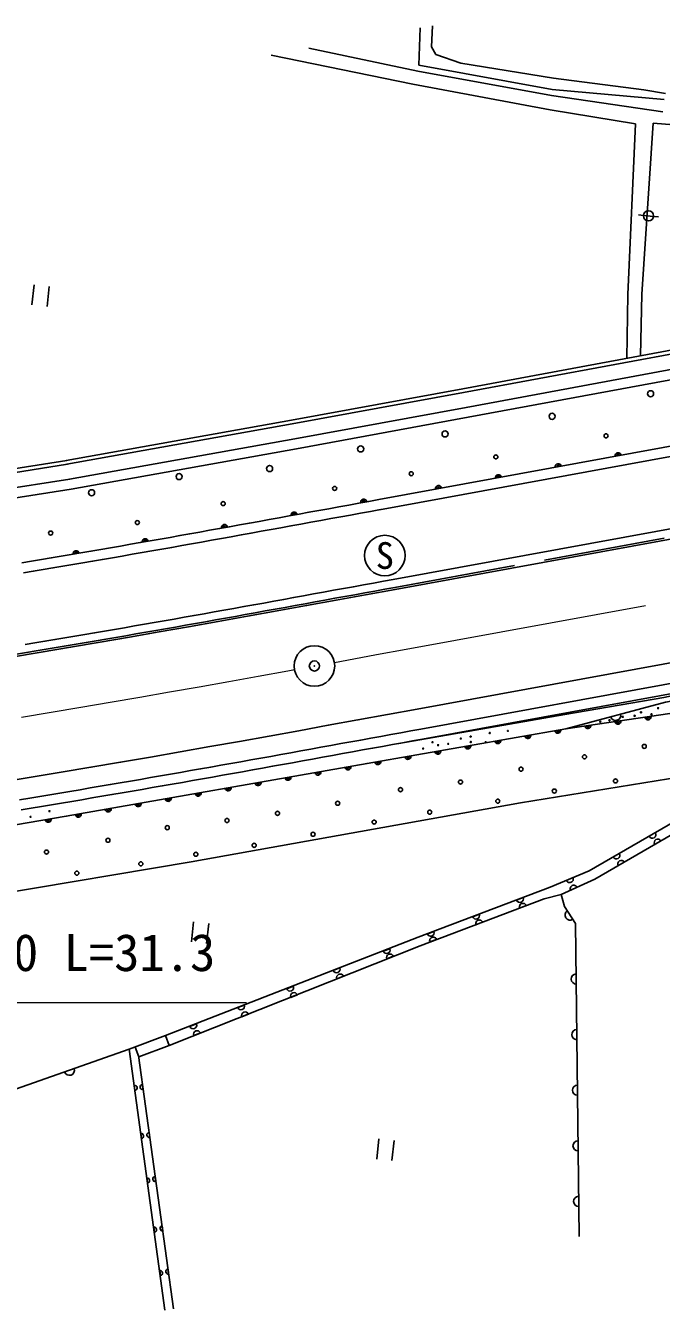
# Model space of a CAD drawing. Units: millimetres, scale not verified. Extents: x 40000 to 680000, y 20000 to 380000.
# Drawn here: x 363450 to 394791, y 244515 to 307832 of the extents above; entities that cross this region are included whole.
import ezdxf
from ezdxf.enums import TextEntityAlignment as Align

# ---------------------------------------------------------------- set-up
doc = ezdxf.new("R2010")
doc.units = ezdxf.units.MM
doc.header["$LTSCALE"] = 1000
doc.header["$PDMODE"] = 32
doc.header["$PDSIZE"] = 500
doc.linetypes.add('CHAIN', pattern=[18.5, 12, -1.5, 3.5, -1.5])
doc.linetypes.add('DASHED', pattern=[7.5, 6, -1.5])
for name, color, linetype, lineweight in [('M-BGD', 7, 'Continuous', 25), ('M-BGD-EXST', 7, 'Continuous', 25), ('M-BMK', 2, 'CHAIN', 13), ('M-BMK-SRVR', 3, 'Continuous', 25), ('M-STR-HTXT', 7, 'Continuous', 13), ('M-STR-STRC', 7, 'Continuous', 25)]:
    doc.layers.add(name, color=color, linetype=linetype, lineweight=lineweight)
doc.layers.add('M-OTRS', color=6, linetype='Continuous')
doc.styles.add('ＭＳ ゴシック', font='')
doc.styles.get('ＭＳ ゴシック').set_extended_font_data('MS Gothic')

msp = doc.modelspace()

# ---------------------------------------------------------------- linework, layer by layer
at = {"layer": 'M-BGD'}
for p, q in [((382897, 307721), (382836, 305885)), ((383459, 306788), (383505, 307832)), ((377405, 306717), (382782, 305590)), ((383671, 306415), (383459, 306788)), ((382545, 304947), (375548, 306378)), ((384898, 305985), (383671, 306415)), ((389477, 305239), (384898, 305985)), ((393936, 304668), (389477, 305239)), ((382545, 304947), (389305, 303686)), ((395003, 304490), (393936, 304668)), ((389305, 303686), (393514, 302987)), ((393514, 302987), (393139, 294587)), ((394384, 303032), (393823, 294605)), ((405472, 302132), (394384, 303032)), ((393909, 298480), (393660, 298503)), ((393910, 298484), (394407, 298432)), ((394407, 298435), (394656, 298412)), ((380858, 284475), (454489, 297938)), ((453162, 297187), (380901, 283975)), ((393139, 294587), (393091, 291436)), ((393823, 294605), (393761, 291561)), ((381577, 280541), (453791, 293744)), ((385004, 289935), (404668, 293587)), ((385039, 289748), (404703, 293400)), ((385174, 289020), (404838, 292672)), ((486563, 292112), (382926, 273163)), ((385265, 288529), (404929, 292181)), ((383016, 272671), (486653, 291620)), ((376554, 288390), (385008, 289935)), ((376588, 288203), (385042, 289749)), ((376721, 287475), (385176, 289021)), ((365447, 286400), (376559, 288391)), ((365480, 286213), (376593, 288204)), ((376811, 286983), (385265, 288529)), ((365611, 285484), (376723, 287475)), ((365699, 284992), (376811, 286983)), ((353050, 284439), (365475, 286405)), ((353080, 284251), (365505, 286217)), ((348784, 282316), (365699, 284992)), ((353195, 283521), (365621, 285486)), ((381844, 272457), (381840, 272456)), ((387844, 269529), (395747, 270816)), ((371614, 266617), (387844, 269529)), ((353195, 263522), (371614, 266617)), ((391507, 265759), (389853, 265002)), ((387979, 264860), (387652, 264736)), ((385818, 264036), (385491, 263912)), ((387806, 264338), (388134, 264462)), ((385652, 263518), (385980, 263642)), ((383580, 263186), (383252, 263062)), ((383379, 262672), (383706, 262796)), ((381411, 262338), (381084, 262212)), ((381249, 261835), (381574, 261964)), ((378936, 261393), (378609, 261266)), ((378795, 260851), (379121, 260980)), ((376650, 260491), (376323, 260364)), ((376522, 259934), (376848, 260063)), ((374230, 259563), (373904, 259436)), ((374111, 258982), (374437, 259111)), ((371872, 258629), (371546, 258502)), ((370344, 258055), (368552, 257383)), ((370348, 258057), (370529, 257574)), ((371738, 258058), (372064, 258187)), ((370319, 244515), (368552, 257383)), ((368847, 257493), (369028, 257011)), ((369005, 257074), (370746, 244587)), ((370525, 257573), (369028, 257011)), ((368802, 255601), (368836, 255354)), ((369235, 255395), (369201, 255643)), ((369568, 253034), (369534, 253282)), ((369122, 253231), (369156, 252984)), ((369422, 251038), (369456, 250791)), ((369861, 250862), (369826, 251110)), ((369767, 248609), (369801, 248361)), ((370216, 248432), (370182, 248679)), ((370058, 246474), (370092, 246226)), ((370496, 246297), (370461, 246545))]:
    msp.add_line(p, q, dxfattribs=at)
at = {"layer": 'M-BGD', "linetype": 'DASHED'}
msp.add_line((381649, 280147), (453863, 293351), dxfattribs=at)
at = {"layer": 'M-BGD'}
for points in [[(394932, 304189), (389414, 304690), (382836, 305885)], [(394872, 303592), (389372, 304393), (382782, 305590)], [(363254, 281355), (363740, 281436), (364227, 281517), (364714, 281599), (365201, 281682), (365688, 281764), (366175, 281848), (366663, 281931), (367150, 282015), (367638, 282100), (368126, 282184), (368613, 282270), (369101, 282355), (369589, 282441), (370078, 282527), (370566, 282613), (371055, 282700), (371543, 282787), (372032, 282874), (372521, 282962), (373010, 283049), (373499, 283137), (373989, 283225), (374478, 283314), (374968, 283402), (375458, 283491), (375948, 283580), (376438, 283669), (376929, 283758), (377419, 283847), (377910, 283937), (378401, 284026), (378892, 284116), (379383, 284206), (379874, 284296), (380366, 284386), (380858, 284475)], [(363336, 280861), (363823, 280942), (364310, 281024), (364797, 281106), (365285, 281189), (365772, 281271), (366260, 281355), (366747, 281438), (367235, 281523), (367723, 281607), (368211, 281692), (368699, 281777), (369188, 281862), (369676, 281948), (370165, 282034), (370653, 282121), (371142, 282208), (371631, 282295), (372120, 282382), (372609, 282469), (373099, 282557), (373588, 282645), (374078, 282733), (374567, 282822), (375057, 282910), (375547, 282999), (376037, 283088), (376528, 283177), (377018, 283266), (377509, 283356), (377999, 283445), (378490, 283535), (378982, 283624), (379473, 283714), (379964, 283804), (380456, 283894), (380948, 283984)], [(363419, 277327), (363909, 277409), (364400, 277490), (364890, 277572), (365380, 277655), (365870, 277738), (366360, 277821), (366851, 277905), (367341, 277989), (367831, 278074), (368321, 278158), (368812, 278244), (369302, 278329), (369792, 278415), (370283, 278501), (370773, 278588), (371264, 278675), (371754, 278762), (372245, 278849), (372736, 278936), (373226, 279024), (373717, 279112), (374208, 279200), (374699, 279289), (375190, 279377), (375680, 279466), (376171, 279555), (376663, 279644), (377154, 279733), (377645, 279823), (378136, 279912), (378627, 280002), (379119, 280091), (379610, 280181), (380102, 280271), (380594, 280361), (381085, 280451), (381577, 280541)], [(350595, 266370), (360429, 268021), (365452, 268867), (380283, 271469), (390084, 273180), (395215, 273926), (403595, 275459)], [(398517, 275505), (394911, 274715), (390026, 273887), (381844, 272457)], [(401946, 275728), (394995, 274495), (390084, 273180)], [(363150, 269683), (363648, 269764), (364145, 269846), (364642, 269928), (365139, 270010), (365635, 270093), (366132, 270176), (366628, 270260), (367124, 270344), (367621, 270428), (368116, 270513), (368612, 270598), (369108, 270683), (369603, 270769), (370098, 270855), (370593, 270941), (371088, 271028), (371583, 271115), (372078, 271202), (372572, 271290), (373066, 271377), (373561, 271465), (374055, 271553), (374549, 271642), (375042, 271730), (375536, 271819), (376029, 271908), (376523, 271997), (377016, 272086), (377509, 272175), (378002, 272265), (378495, 272354), (378988, 272444), (379481, 272534), (379973, 272624), (380465, 272713), (380958, 272803), (381450, 272893), (381942, 272983), (382434, 273073), (382926, 273163)], [(363230, 269190), (363728, 269271), (364226, 269352), (364723, 269434), (365221, 269517), (365718, 269600), (366215, 269683), (366712, 269767), (367208, 269851), (367705, 269935), (368201, 270020), (368697, 270105), (369193, 270190), (369688, 270276), (370184, 270362), (370679, 270449), (371175, 270535), (371670, 270622), (372165, 270710), (372659, 270797), (373154, 270885), (373648, 270973), (374143, 271061), (374637, 271149), (375131, 271238), (375625, 271327), (376118, 271416), (376612, 271505), (377105, 271594), (377598, 271683), (378092, 271773), (378585, 271862), (379077, 271952), (379570, 272042), (380063, 272132), (380555, 272221), (381048, 272311), (381540, 272401), (382032, 272491), (382524, 272581), (383016, 272671)], [(399983, 270384), (397725, 269370), (391507, 265759)], [(370344, 258055), (382804, 262900), (389316, 265369), (391236, 266172), (395873, 268847)], [(389853, 265002), (389012, 264799), (382902, 262486), (370529, 257574)], [(389853, 265002), (390009, 264413), (390567, 263583), (390735, 248160)], [(353892, 252337), (359707, 254277), (368552, 257383)]]:
    msp.add_lwpolyline(points, dxfattribs=at)
at = {"layer": 'M-BGD', "linetype": 'DASHED'}
msp.add_lwpolyline([(362994, 276852), (363485, 276933), (363975, 277014), (364465, 277096), (364956, 277178), (365446, 277261), (365937, 277344), (366427, 277427), (366918, 277511), (367409, 277595), (367899, 277679), (368390, 277764), (368880, 277850), (369371, 277935), (369862, 278021), (370352, 278107), (370843, 278194), (371334, 278281), (371824, 278368), (372315, 278455), (372806, 278543), (373297, 278630), (373788, 278718), (374279, 278807), (374770, 278895), (375261, 278984), (375752, 279073), (376243, 279162), (376734, 279251), (377225, 279340), (377716, 279429), (378208, 279519), (378699, 279608), (379191, 279698), (379682, 279788), (380174, 279878), (380665, 279967), (381157, 280057), (381649, 280147)], dxfattribs=at)
at = {"layer": 'M-BGD'}
for centre, radius in [((394158, 298458), 250), ((394260, 289689), 150), ((389408, 288578), 150), ((384129, 287711), 150), ((392065, 287616), 100), ((379969, 286970), 150), ((386630, 286579), 100), ((371017, 285607), 150), ((375477, 286005), 150), ((382460, 285749), 100), ((366698, 284810), 150), ((378684, 285023), 100), ((373187, 284276), 100), ((368955, 283343), 100), ((364681, 282824), 100), ((394635, 274193), 30), ((391781, 273517), 30), ((392238, 273591), 30), ((392893, 273766), 30), ((393478, 273818), 30), ((393790, 273989), 30), ((394310, 273893), 30), ((386330, 272971), 26.3), ((387228, 273073), 26.3), ((383507, 272515), 26.3), ((383787, 272371), 26.3), ((384286, 272433), 26.3), ((384905, 272695), 26.3), ((385392, 272792), 26.3), ((385397, 272528), 26.3), ((386134, 272516), 26.3), ((393949, 272308), 100), ((383047, 272203), 26.3), ((391003, 271796), 100), ((387877, 271188), 100), ((384890, 270552), 100), ((392532, 270606), 100), ((381930, 270178), 100), ((389517, 270108), 100), ((364625, 269115), 26.3), ((375866, 269010), 100), ((378832, 269508), 100), ((383372, 269066), 100), ((386728, 269610), 100), ((363692, 268837), 26.3), ((373376, 268657), 100), ((380634, 268577), 100), ((370430, 268304), 100), ((377619, 267978), 100), ((364476, 267101), 100), ((367505, 267682), 100), ((374715, 267434), 100), ((369127, 266521), 100), ((371838, 266991), 100), ((365974, 266060), 100)]:
    msp.add_circle(centre, radius, dxfattribs=at)
for centre, radius, start, end in [((389711, 286094), 150, 10.36158, 190.36158), ((392662, 286634), 150, 10.36158, 190.36158), ((392662, 286634), 75, 10.36158, 190.36158), ((386760, 285555), 150, 10.36158, 190.36158), ((386760, 285555), 75, 10.36158, 190.36158), ((389711, 286094), 75, 10.36158, 190.36158), ((383809, 285015), 150, 10.36158, 190.36158), ((383809, 285015), 75, 10.36158, 190.36158), ((380120, 284341), 150, 10.35991, 190.35991), ((380120, 284341), 75, 10.35991, 190.35991), ((376683, 283714), 150, 10.30978, 190.30978), ((376683, 283714), 75, 10.30978, 190.30978), ((373255, 283093), 150, 10.18946, 190.18946), ((373255, 283093), 75, 10.18946, 190.18946), ((369345, 282398), 150, 9.96601, 189.96601), ((369345, 282398), 75, 9.96601, 189.96601), ((365932, 281806), 150, 9.69528, 189.69528), ((365932, 281806), 75, 9.69528, 189.69528), ((392539, 273838), 250, 194.99609, 14.99609), ((392650, 273553), 150, 188.27439, 8.27439), ((392650, 273553), 75, 188.27439, 8.27439), ((394134, 273769), 150, 188.27439, 8.27439), ((394134, 273769), 75, 188.27439, 8.27439), ((389683, 273110), 150, 189.90021, 9.90021), ((389683, 273110), 75, 189.90021, 9.90021), ((391165, 273337), 150, 188.27439, 8.27439), ((391165, 273337), 75, 188.27439, 8.27439), ((385250, 272336), 150, 189.90021, 9.90021), ((385250, 272336), 75, 189.90021, 9.90021), ((386727, 272594), 150, 189.90021, 9.90021), ((386727, 272594), 75, 189.90021, 9.90021), ((388205, 272852), 150, 189.90021, 9.90021), ((388205, 272852), 75, 189.90021, 9.90021), ((382295, 271820), 150, 189.90021, 9.90021), ((382295, 271820), 75, 189.90021, 9.90021), ((383772, 272078), 150, 189.90021, 9.90021), ((383772, 272078), 75, 189.90021, 9.90021), ((377862, 271044), 150, 189.95195, 9.95195), ((377862, 271044), 75, 189.95195, 9.95195), ((379339, 271304), 150, 189.95195, 9.95195), ((379339, 271304), 75, 189.95195, 9.95195), ((380817, 271562), 150, 189.90021, 9.90021), ((380817, 271562), 75, 189.90021, 9.90021), ((374907, 270526), 150, 189.95195, 9.95195), ((374907, 270526), 75, 189.95195, 9.95195), ((376384, 270785), 150, 189.95195, 9.95195), ((376384, 270785), 75, 189.95195, 9.95195), ((370475, 269748), 150, 189.95195, 9.95195), ((370475, 269748), 75, 189.95195, 9.95195), ((371952, 270008), 150, 189.95195, 9.95195), ((371952, 270008), 75, 189.95195, 9.95195), ((373430, 270267), 150, 189.95195, 9.95195), ((373430, 270267), 75, 189.95195, 9.95195), ((367520, 269230), 150, 189.95195, 9.95195), ((367520, 269230), 75, 189.95195, 9.95195), ((368997, 269489), 150, 189.95195, 9.95195), ((368997, 269489), 75, 189.95195, 9.95195), ((364564, 268717), 150, 189.55749, 9.55749), ((364564, 268717), 75, 189.55749, 9.55749), ((366042, 268971), 150, 189.95195, 9.95195), ((366042, 268971), 75, 189.95195, 9.95195), ((394352, 267961), 175, 209.97894, 29.97894), ((394616, 267565), 175, 30.14013, 210.14013), ((392574, 266942), 175, 209.97894, 29.97894), ((392820, 266515), 175, 30.14013, 210.14013), ((390276, 265771), 175, 202.70108, 22.70108), ((390469, 265291), 175, 24.59707, 204.59707), ((387815, 264798), 175, 200.76461, 20.76461), ((385655, 263974), 175, 200.76461, 20.76461), ((387970, 264400), 175, 20.72862, 200.72862), ((390288, 263998), 250, 123.89082, 303.89082), ((385816, 263580), 175, 20.72862, 200.72862), ((383416, 263124), 175, 200.76461, 20.76461), ((383543, 262734), 175, 20.72862, 200.72862), ((381247, 262275), 175, 201.2477, 21.2477), ((381412, 261900), 175, 21.65213, 201.65213), ((378773, 261329), 175, 201.2477, 21.2477), ((378958, 260916), 175, 21.65213, 201.65213), ((390597, 260843), 250, 90.62216, 270.62216), ((376487, 260428), 175, 201.2477, 21.2477), ((376685, 259998), 175, 21.65213, 201.65213), ((374067, 259500), 175, 201.2477, 21.2477), ((374274, 259046), 175, 21.65213, 201.65213), ((371709, 258566), 175, 201.2477, 21.2477), ((390627, 258103), 250, 90.62216, 270.62216), ((371901, 258122), 175, 21.65213, 201.65213), ((365604, 256347), 250, 199.3468, 19.3468), ((368819, 255477), 125, 277.81634, 97.81634), ((369218, 255519), 125, 97.93889, 277.93889), ((390657, 255363), 250, 90.62216, 270.62216), ((369551, 253158), 125, 97.93889, 277.93889), ((369139, 253108), 125, 277.81634, 97.81634), ((390686, 252623), 250, 90.62216, 270.62216), ((369439, 250914), 125, 277.81634, 97.81634), ((369843, 250986), 125, 97.93889, 277.93889), ((390716, 249883), 250, 90.62216, 270.62216), ((369784, 248485), 125, 277.81634, 97.81634), ((370199, 248555), 125, 97.93889, 277.93889), ((370075, 246350), 125, 277.81634, 97.81634), ((370478, 246421), 125, 97.93889, 277.93889)]:
    msp.add_arc(centre, radius, start, end, dxfattribs=at)
at = {"layer": 'M-BGD-EXST'}
for p, q in [((363865, 295062), (363760, 294068)), ((364611, 294983), (364506, 293989)), ((371729, 263664), (371624, 262670)), ((372475, 263585), (372369, 262590)), ((380867, 252966), (380761, 251971)), ((381612, 252887), (381507, 251892))]:
    msp.add_line(p, q, dxfattribs=at)
msp.add_circle((381158, 281716), 1000, dxfattribs=at)
at = {"layer": 'M-BMK'}
msp.add_line((382207, 277098), (475071, 294077), dxfattribs=at)
for points in [[(378669, 276452), (379292, 276565), (380749, 276831), (382207, 277098)], [(363241, 273751), (364702, 273992), (366163, 274238), (367624, 274486), (369084, 274738), (370543, 274993), (372002, 275251), (373461, 275510), (374919, 275772), (376377, 276035), (376701, 276094)]]:
    msp.add_lwpolyline(points, dxfattribs=at)
at = {"layer": 'M-BMK-SRVR'}
msp.add_circle((377685, 276273), 1000, dxfattribs=at)
at = {"layer": 'M-OTRS'}
msp.add_point((377685, 276273), dxfattribs=at)
at = {"layer": 'M-STR-HTXT'}
msp.add_lwpolyline([(343527, 270559), (354709, 259687), (374334, 259687)], dxfattribs=at)
at = {"layer": 'M-STR-STRC'}
for p, q in [((485304, 298998), (381667, 280049)), ((382746, 274147), (486383, 293096))]:
    msp.add_line(p, q, dxfattribs=at)
for points in [[(362756, 276712), (364210, 276952), (365663, 277196), (367117, 277443), (368570, 277694), (370024, 277948), (371478, 278205), (372933, 278464), (374387, 278725), (375842, 278987), (377298, 279251), (378754, 279517), (380210, 279782), (381667, 280049)], [(362254, 270552), (363725, 270790), (365195, 271033), (366664, 271280), (368131, 271530), (369597, 271783), (371062, 272039), (372526, 272297), (373988, 272557), (375450, 272820), (376911, 273083), (378371, 273348), (379830, 273614), (381288, 273880), (382746, 274147)]]:
    msp.add_lwpolyline(points, dxfattribs=at)

# ---------------------------------------------------------------- texts
at = {"layer": 'M-BGD-EXST', "style": 'ＭＳ ゴシック'}
msp.add_text('S', height=1320, dxfattribs=at).set_placement((381158, 281716), align=Align.MIDDLE_CENTER)
at = {"layer": 'M-STR-HTXT', "style": 'ＭＳ ゴシック'}
msp.add_text('HPΦ300 L=31.3', height=1833, dxfattribs=at).set_placement((355834, 260687), align=Align.BOTTOM_LEFT)

doc.saveas('drawing.dxf')
